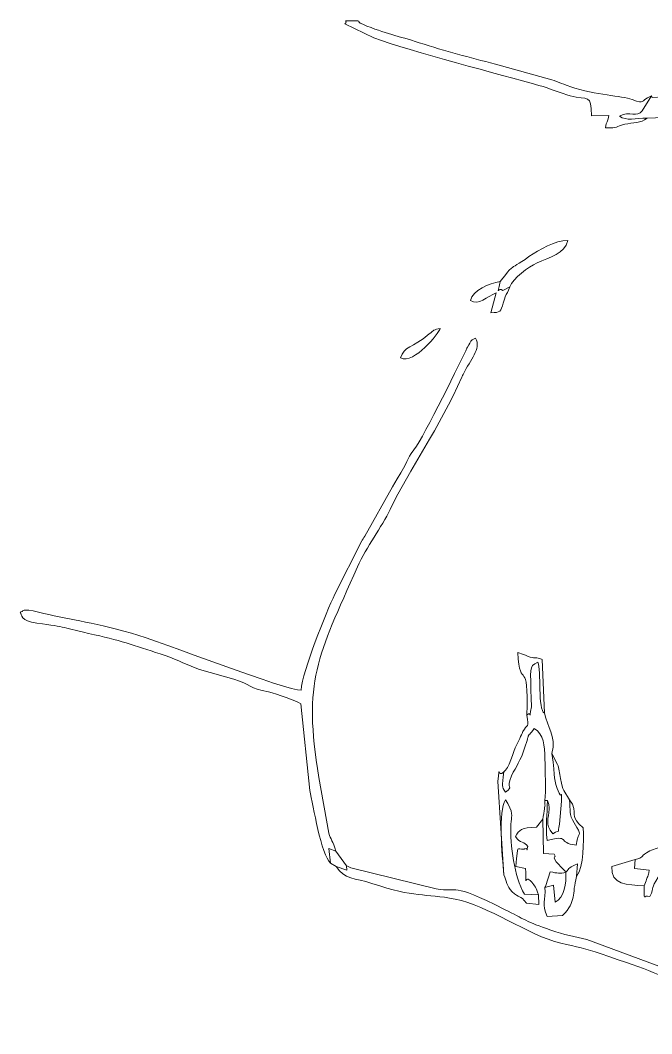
# Model space of a CAD drawing. Header units: millimetres. Extents: x -354 to 179, y -174 to 113.
# Drawn here: x -353.8 to -322.1, y -11.4 to 39.4 of the extents above; entities that cross this region are included whole.
import ezdxf

# ---------------------------------------------------------------- set-up
doc = ezdxf.new("R2010")
doc.units = ezdxf.units.MM
doc.linetypes.add('K5LT32769', pattern=[0])
doc.layers.add('layer 1', color=7, linetype='Continuous')

msp = doc.modelspace()

# ---------------------------------------------------------------- linework, layer by layer
at = {"layer": 'layer 1', "color": 7, "linetype": 'K5LT32769', "lineweight": 18}
for points, knots in [([(-322.305, 34.535), (-322.901, 34.539), (-323.327, 34.373), (-323.701, 34.635), (-323.174, 34.924), (-322.827, 34.538), (-322.551, 34.896), (-322.551, 34.896), (-322.097, 35.654), (-322.097, 35.654), (-322.741, 35.386), (-322.34, 35.218), (-323.055, 35.47), (-323.618, 35.669), (-324.824, 35.662), (-326.184, 36.127), (-326.396, 36.199), (-326.796, 36.348), (-327.093, 36.46), (-327.093, 36.46), (-329.915, 37.251), (-329.915, 37.251), (-331.248, 37.574), (-332.409, 37.896), (-333.746, 38.321), (-334.821, 38.663), (-335.402, 38.755), (-336.584, 39.244), (-337.005, 39.418), (-336.538, 39.41), (-337.061, 39.415), (-337.741, 39.421), (-337.257, 39.445), (-337.485, 39.261), (-337.485, 39.261), (-336.022, 38.566), (-336.022, 38.566), (-334.119, 37.862), (-329.644, 36.716), (-327.736, 36.178), (-327.202, 36.028), (-326.618, 35.775), (-326.17, 35.658), (-325.254, 35.419), (-325.119, 35.789), (-325.102, 34.651), (-325.102, 34.651), (-324.222, 34.663), (-324.222, 34.663), (-324.349, 34.14), (-324.329, 34.454), (-324.397, 34.051), (-323.727, 34.022), (-323.937, 34.123), (-323.435, 34.225), (-322.991, 34.316), (-322.649, 34.278), (-322.305, 34.535)], [0, 0, 0, 0, 0.05, 0.05, 0.05, 0.1, 0.1, 0.1, 0.15, 0.15, 0.15, 0.2, 0.2, 0.2, 0.25, 0.25, 0.25, 0.3, 0.3, 0.3, 0.35, 0.35, 0.35, 0.4, 0.4, 0.4, 0.45, 0.45, 0.45, 0.5, 0.5, 0.5, 0.55, 0.55, 0.55, 0.6, 0.6, 0.6, 0.65, 0.65, 0.65, 0.7, 0.7, 0.7, 0.75, 0.75, 0.75, 0.8, 0.8, 0.8, 0.85, 0.85, 0.85, 0.9, 0.9, 0.9, 1, 1, 1, 1]), ([(-322.056, 35.575), (-322.056, 35.575), (-322.097, 35.654), (-322.097, 35.654), (-322.551, 34.896), (-322.551, 34.896), (-322.827, 34.538), (-323.174, 34.924), (-323.701, 34.635), (-323.327, 34.373), (-322.901, 34.539), (-322.305, 34.535), (-322.305, 34.535), (-321.465, 34.573), (-321.465, 34.573), (-321.325, 34.71), (-321.691, 34.775), (-321.011, 34.704), (-320.887, 34.888), (-320.916, 34.839), (-320.836, 35.135), (-320.836, 35.135), (-321.3, 35.412), (-321.3, 35.412), (-321.427, 35.508), (-321.339, 35.45), (-321.505, 35.605), (-321.505, 35.605), (-322.056, 35.575), (-322.056, 35.575)], [0, 0, 0, 0, 0.090909, 0.090909, 0.181818, 0.181818, 0.181818, 0.272727, 0.272727, 0.272727, 0.363636, 0.363636, 0.363636, 0.454545, 0.454545, 0.454545, 0.545455, 0.545455, 0.545455, 0.636364, 0.636364, 0.636364, 0.727273, 0.727273, 0.727273, 0.818182, 0.818182, 0.818182, 1, 1, 1, 1]), ([(-329.686, 26.339), (-329.861, 25.497), (-329.784, 26.138), (-329.548, 25.889), (-329.548, 25.889), (-329.202, 26.068), (-329.202, 26.068), (-329.037, 26.508), (-328.271, 27.07), (-327.825, 27.275), (-327.197, 27.564), (-326.45, 27.738), (-326.281, 28.393), (-326.948, 28.402), (-327.719, 27.948), (-328.238, 27.588), (-329.401, 26.78), (-328.926, 27.282), (-329.686, 26.339)], [0, 0, 0, 0, 0.142857, 0.142857, 0.142857, 0.285714, 0.285714, 0.285714, 0.428571, 0.428571, 0.428571, 0.571429, 0.571429, 0.571429, 0.714286, 0.714286, 0.714286, 1, 1, 1, 1]), ([(-329.686, 26.339), (-330.245, 26.231), (-331.05, 25.926), (-331.178, 25.382), (-330.741, 25.123), (-330.376, 25.587), (-329.88, 25.763), (-329.88, 25.763), (-330.145, 24.771), (-330.145, 24.771), (-329.681, 24.785), (-329.649, 24.83), (-329.528, 25.255), (-329.345, 25.898), (-329.429, 25.504), (-329.202, 26.068), (-329.202, 26.068), (-329.548, 25.889), (-329.548, 25.889), (-329.784, 26.138), (-329.861, 25.497), (-329.686, 26.339)], [0, 0, 0, 0, 0.125, 0.125, 0.125, 0.25, 0.25, 0.25, 0.375, 0.375, 0.375, 0.5, 0.5, 0.5, 0.625, 0.625, 0.625, 0.75, 0.75, 0.75, 1, 1, 1, 1]), ([(-334.681, 22.506), (-333.987, 22.187), (-332.775, 23.728), (-332.689, 23.987), (-333.031, 23.918), (-333.007, 23.903), (-333.243, 23.707), (-334.135, 22.967), (-334.49, 23.108), (-334.681, 22.506)], [0, 0, 0, 0, 0.25, 0.25, 0.25, 0.5, 0.5, 0.5, 1, 1, 1, 1]), ([(-338.192, -2.841), (-338.192, -2.841), (-338.289, -2.107), (-338.289, -2.107), (-338.289, -2.107), (-337.936, -2.238), (-337.936, -2.238), (-338.08, -1.718), (-338.191, -1.656), (-338.278, -1.338), (-338.278, -1.338), (-338.278, -1.338), (-338.787, 1.463), (-338.787, 1.463), (-339.587, 6.323), (-338.855, 7.489), (-336.843, 12.027), (-336.843, 12.027), (-336.393, 13.042), (-335.633, 14.001), (-335.203, 14.907), (-335.203, 14.907), (-334.241, 16.93), (-332.729, 18.984), (-331.607, 21.542), (-331.607, 21.542), (-331.591, 21.578), (-331.542, 21.679), (-331.525, 21.714), (-331.525, 21.714), (-331.189, 22.41), (-330.613, 22.954), (-330.924, 23.497), (-331.261, 23.329), (-331.067, 23.434), (-331.328, 23.039), (-331.33, 23.035), (-333.249, 19.069), (-333.879, 18.087), (-333.879, 18.087), (-334.152, 17.715), (-334.152, 17.715), (-334.407, 17.311), (-334.342, 17.201), (-335.09, 16.046), (-335.09, 16.046), (-336.479, 13.566), (-336.479, 13.566), (-336.534, 13.476), (-336.611, 13.364), (-336.629, 13.335), (-336.629, 13.335), (-337.983, 10.659), (-337.983, 10.659), (-338.41, 9.717), (-339.609, 6.807), (-339.677, 5.837), (-339.677, 5.837), (-340.253, 5.747), (-346.803, 8.309), (-348.194, 8.7), (-348.194, 8.7), (-350.284, 9.287), (-351.429, 9.4), (-352.859, 9.751), (-352.859, 9.751), (-353.684, 9.953), (-353.663, 9.799), (-353.658, 9.797), (-353.658, 9.797), (-353.639, 9.793), (-353.736, 9.772), (-353.77, 9.752), (-353.704, 9.62), (-353.761, 9.301), (-352.934, 9.195), (-352.934, 9.195), (-351.362, 8.994), (-351.783, 9.016), (-350.04, 8.619), (-350.04, 8.619), (-348.617, 8.295), (-347.867, 8.032), (-346.491, 7.571), (-346.491, 7.571), (-345.867, 7.362), (-345.324, 7.063), (-344.781, 6.877), (-344.781, 6.877), (-344.781, 6.877), (-343.043, 6.393), (-343.043, 6.393), (-342.178, 6.133), (-342.305, 5.928), (-341.31, 5.748), (-341.31, 5.748), (-340.859, 5.666), (-339.957, 5.298), (-339.682, 5.153), (-339.682, 5.153), (-339.682, 5.153), (-339.235, 0.802), (-339.235, 0.802), (-339.074, 0.052), (-338.664, -2.431), (-338.192, -2.841)], [0, 0, 0, 0, 0.032258, 0.032258, 0.032258, 0.064516, 0.064516, 0.064516, 0.096774, 0.096774, 0.096774, 0.096774, 0.129032, 0.129032, 0.129032, 0.16129, 0.16129, 0.16129, 0.16129, 0.193548, 0.193548, 0.193548, 0.193548, 0.225806, 0.225806, 0.225806, 0.225806, 0.258065, 0.258065, 0.258065, 0.258065, 0.290323, 0.290323, 0.290323, 0.322581, 0.322581, 0.322581, 0.354839, 0.354839, 0.354839, 0.387097, 0.387097, 0.387097, 0.419355, 0.419355, 0.419355, 0.451613, 0.451613, 0.451613, 0.483871, 0.483871, 0.483871, 0.516129, 0.516129, 0.516129, 0.548387, 0.548387, 0.548387, 0.548387, 0.580645, 0.580645, 0.580645, 0.580645, 0.612903, 0.612903, 0.612903, 0.612903, 0.645161, 0.645161, 0.645161, 0.645161, 0.677419, 0.677419, 0.677419, 0.709677, 0.709677, 0.709677, 0.709677, 0.741935, 0.741935, 0.741935, 0.741935, 0.774194, 0.774194, 0.774194, 0.774194, 0.806452, 0.806452, 0.806452, 0.806452, 0.83871, 0.83871, 0.83871, 0.870968, 0.870968, 0.870968, 0.870968, 0.903226, 0.903226, 0.903226, 0.903226, 0.935484, 0.935484, 0.935484, 1, 1, 1, 1]), ([(-328.35, 4.578), (-328.063, 4.864), (-328.269, 4.199), (-328.119, 4.995), (-328.087, 5.165), (-328.129, 5.222), (-328.13, 5.377), (-328.136, 6.959), (-328.279, 6.997), (-327.798, 7.24), (-327.616, 6.836), (-327.802, 4.846), (-327.46, 4.682), (-327.46, 4.682), (-327.574, 7.376), (-327.574, 7.376), (-327.942, 7.533), (-327.86, 7.406), (-328.184, 7.497), (-328.351, 7.544), (-328.36, 7.57), (-328.511, 7.629), (-328.511, 7.629), (-328.797, 7.735), (-328.797, 7.735), (-328.691, 5.7), (-328.235, 7.603), (-328.35, 4.578)], [0, 0, 0, 0, 0.1, 0.1, 0.1, 0.2, 0.2, 0.2, 0.3, 0.3, 0.3, 0.4, 0.4, 0.4, 0.5, 0.5, 0.5, 0.6, 0.6, 0.6, 0.7, 0.7, 0.7, 0.8, 0.8, 0.8, 1, 1, 1, 1]), ([(-327.084, 2.666), (-326.854, 3.557), (-327.324, 3.984), (-327.46, 4.682), (-327.46, 4.682), (-327.802, 4.846), (-327.616, 6.836), (-327.798, 7.24), (-328.279, 6.997), (-328.136, 6.959), (-328.13, 5.377), (-328.13, 5.377), (-328.129, 5.222), (-328.087, 5.165), (-328.119, 4.995), (-328.119, 4.995), (-328.269, 4.199), (-328.063, 4.864), (-328.35, 4.578), (-328.218, 3.923), (-328.332, 4.16), (-328.543, 3.758), (-328.61, 3.629), (-328.627, 3.572), (-328.703, 3.41), (-328.703, 3.41), (-328.869, 3.085), (-328.869, 3.085), (-329.005, 2.794), (-329.259, 1.831), (-329.507, 1.748), (-329.578, 0.933), (-329.612, 1.051), (-329.423, 0.719), (-328.962, 1.038), (-329.427, 0.836), (-329.113, 1.533), (-328.866, 2.08), (-328.69, 2.182), (-328.41, 3.073), (-328.153, 3.888), (-328.418, 3.289), (-327.977, 3.921), (-327.504, 3.613), (-327.442, 3.076), (-327.437, 2.38), (-327.437, 2.38), (-327.434, 1.852), (-327.366, 0.755), (-327.443, 0.301), (-327.443, 0.301), (-327.315, 0.296), (-327.315, 0.296), (-327.247, 0.097), (-327.247, 0.097), (-327.242, 0.064), (-327.233, 0.028), (-327.231, -0.01), (-327.231, -0.01), (-327.228, -0.05), (-327.23, -0.081), (-327.23, -0.125), (-327.23, -0.125), (-327.235, -0.649), (-327.462, -0.832), (-327.047, -1.365), (-326.607, -1.092), (-326.824, -1.434), (-326.708, -0.882), (-326.708, -0.882), (-326.708, -0.882), (-326.61, 0.264), (-326.61, 0.264), (-326.62, 0.932), (-326.577, 0.352), (-326.715, 0.666), (-327.047, 1.417), (-326.895, 1.302), (-327.084, 2.666)], [0, 0, 0, 0, 0.04, 0.04, 0.04, 0.04, 0.08, 0.08, 0.08, 0.12, 0.12, 0.12, 0.12, 0.16, 0.16, 0.16, 0.16, 0.2, 0.2, 0.2, 0.24, 0.24, 0.24, 0.28, 0.28, 0.28, 0.32, 0.32, 0.32, 0.36, 0.36, 0.36, 0.4, 0.4, 0.4, 0.44, 0.44, 0.44, 0.48, 0.48, 0.48, 0.52, 0.52, 0.52, 0.56, 0.56, 0.56, 0.56, 0.6, 0.6, 0.6, 0.64, 0.64, 0.68, 0.68, 0.68, 0.72, 0.72, 0.72, 0.72, 0.76, 0.76, 0.76, 0.76, 0.8, 0.8, 0.8, 0.84, 0.84, 0.84, 0.84, 0.88, 0.88, 0.88, 0.92, 0.92, 0.92, 1, 1, 1, 1]), ([(-329.507, 1.748), (-329.83, 1.395), (-329.69, 2.231), (-329.798, 1.249), (-329.798, 1.249), (-329.798, 1.249), (-329.496, -3.428), (-329.496, -3.428), (-329.597, -2.388), (-329.774, -0.241), (-329.423, 0.334), (-329.423, 0.334), (-329.295, 0.146), (-329.295, 0.146), (-328.982, -0.473), (-329.137, -0.479), (-329.148, -0.878), (-329.148, -0.878), (-329.177, -1.966), (-328.994, -3.496), (-328.459, -4.4), (-328.459, -4.4), (-327.752, -4.434), (-327.752, -4.434), (-327.909, -4.016), (-327.921, -4.015), (-328.102, -3.792), (-328.497, -3.306), (-328.369, -4.31), (-328.407, -3.102), (-328.407, -3.102), (-328.89, -3.003), (-328.89, -3.003), (-328.779, -1.757), (-328.892, -2.215), (-328.484, -2.133), (-328.484, -2.133), (-328.474, -2.131), (-328.439, -2.124), (-328.429, -2.121), (-328.188, -2.034), (-328.449, -2.372), (-328.298, -2.003), (-328.44, -1.736), (-328.702, -1.865), (-328.922, -1.502), (-328.738, -1.17), (-328.617, -1.058), (-327.867, -1.028), (-327.867, -1.028), (-327.538, -0.626), (-327.538, -0.626), (-327.522, -0.488), (-327.471, -0.197), (-327.464, -0.133), (-327.464, -0.133), (-327.431, 0.148), (-327.427, -0.096), (-327.443, 0.301), (-327.443, 0.301), (-327.366, 0.755), (-327.434, 1.852), (-327.437, 2.38), (-327.437, 2.38), (-327.442, 3.076), (-327.504, 3.613), (-327.977, 3.921), (-328.418, 3.289), (-328.153, 3.888), (-328.41, 3.073), (-328.69, 2.182), (-328.866, 2.08), (-329.113, 1.533), (-329.427, 0.836), (-328.962, 1.038), (-329.423, 0.719), (-329.612, 1.051), (-329.578, 0.933), (-329.507, 1.748)], [0, 0, 0, 0, 0.04, 0.04, 0.04, 0.04, 0.08, 0.08, 0.08, 0.12, 0.12, 0.12, 0.16, 0.16, 0.16, 0.2, 0.2, 0.2, 0.2, 0.24, 0.24, 0.24, 0.28, 0.28, 0.28, 0.32, 0.32, 0.32, 0.36, 0.36, 0.36, 0.4, 0.4, 0.4, 0.44, 0.44, 0.44, 0.44, 0.48, 0.48, 0.48, 0.52, 0.52, 0.52, 0.56, 0.56, 0.56, 0.6, 0.6, 0.6, 0.64, 0.64, 0.64, 0.68, 0.68, 0.68, 0.68, 0.72, 0.72, 0.72, 0.72, 0.76, 0.76, 0.76, 0.76, 0.8, 0.8, 0.8, 0.84, 0.84, 0.84, 0.88, 0.88, 0.88, 0.92, 0.92, 0.92, 1, 1, 1, 1]), ([(-326.205, 0.344), (-326.507, 0.859), (-326.521, 0.714), (-326.652, 1.403), (-326.704, 1.68), (-326.737, 1.919), (-326.8, 2.107), (-326.8, 2.107), (-327.084, 2.666), (-327.084, 2.666), (-326.895, 1.302), (-327.047, 1.417), (-326.715, 0.666), (-326.577, 0.352), (-326.62, 0.932), (-326.61, 0.264), (-326.61, 0.264), (-326.708, -0.882), (-326.708, -0.882), (-326.824, -1.434), (-326.607, -1.092), (-327.047, -1.365), (-327.462, -0.832), (-327.235, -0.649), (-327.23, -0.125), (-327.23, -0.081), (-327.228, -0.05), (-327.231, -0.01), (-327.233, 0.028), (-327.242, 0.064), (-327.247, 0.097), (-327.247, 0.097), (-327.315, 0.296), (-327.315, 0.296), (-327.324, -0.474), (-327.407, -0.822), (-327.329, -1.709), (-326.129, -1.384), (-326.852, -1.83), (-325.872, -1.933), (-325.728, -1.091), (-325.535, -1.565), (-325.975, -0.821), (-326.244, -0.366), (-326.143, -0.224), (-326.205, 0.344)], [0, 0, 0, 0, 0.0625, 0.0625, 0.0625, 0.125, 0.125, 0.125, 0.1875, 0.1875, 0.1875, 0.25, 0.25, 0.25, 0.3125, 0.3125, 0.3125, 0.375, 0.375, 0.375, 0.4375, 0.4375, 0.4375, 0.5, 0.5, 0.5, 0.5625, 0.5625, 0.5625, 0.625, 0.625, 0.625, 0.6875, 0.6875, 0.6875, 0.75, 0.75, 0.75, 0.8125, 0.8125, 0.8125, 0.875, 0.875, 0.875, 1, 1, 1, 1]), ([(-329.496, -3.428), (-329.341, -3.737), (-329.386, -3.972), (-329.078, -4.276), (-328.728, -4.62), (-328.691, -4.394), (-328.369, -4.854), (-328.369, -4.854), (-327.748, -4.92), (-327.748, -4.92), (-327.752, -4.434), (-327.752, -4.434), (-328.459, -4.4), (-328.459, -4.4), (-328.994, -3.496), (-329.177, -1.966), (-329.148, -0.878), (-329.137, -0.479), (-328.982, -0.473), (-329.295, 0.146), (-329.295, 0.146), (-329.423, 0.334), (-329.423, 0.334), (-329.774, -0.241), (-329.597, -2.388), (-329.496, -3.428)], [0, 0, 0, 0, 0.1, 0.1, 0.1, 0.2, 0.2, 0.2, 0.3, 0.3, 0.4, 0.4, 0.5, 0.5, 0.5, 0.6, 0.6, 0.6, 0.7, 0.7, 0.7, 0.8, 0.8, 0.8, 1, 1, 1, 1]), ([(-326.205, 0.344), (-326.143, -0.224), (-326.244, -0.366), (-325.975, -0.821), (-325.535, -1.565), (-325.728, -1.091), (-325.872, -1.933), (-326.852, -1.83), (-326.129, -1.384), (-327.329, -1.709), (-327.407, -0.822), (-327.324, -0.474), (-327.315, 0.296), (-327.315, 0.296), (-327.443, 0.301), (-327.443, 0.301), (-327.427, -0.096), (-327.431, 0.148), (-327.464, -0.133), (-327.471, -0.197), (-327.522, -0.488), (-327.538, -0.626), (-327.538, -0.626), (-327.516, -2.359), (-327.516, -2.359), (-326.966, -2.394), (-326.966, -2.394), (-326.953, -2.434), (-326.91, -2.493), (-326.943, -2.513), (-327.135, -2.625), (-326.456, -3.163), (-326.387, -3.297), (-326.19, -3.083), (-326.235, -3.049), (-325.807, -2.878), (-325.807, -2.878), (-325.849, -3.502), (-325.849, -3.502), (-325.468, -2.977), (-325.494, -1.776), (-325.515, -1.067), (-326.209, -0.447), (-325.814, -0.56), (-326.058, 0.112), (-326.058, 0.112), (-326.205, 0.344), (-326.205, 0.344)], [0, 0, 0, 0, 0.058824, 0.058824, 0.058824, 0.117647, 0.117647, 0.117647, 0.176471, 0.176471, 0.176471, 0.235294, 0.235294, 0.235294, 0.294118, 0.294118, 0.294118, 0.352941, 0.352941, 0.352941, 0.411765, 0.411765, 0.411765, 0.470588, 0.470588, 0.529412, 0.529412, 0.529412, 0.588235, 0.588235, 0.588235, 0.647059, 0.647059, 0.647059, 0.705882, 0.705882, 0.705882, 0.764706, 0.764706, 0.764706, 0.823529, 0.823529, 0.823529, 0.882353, 0.882353, 0.882353, 1, 1, 1, 1]), ([(-321.585, -2.032), (-321.893, -2.112), (-322.115, -2.177), (-322.346, -2.327), (-322.647, -2.521), (-322.475, -2.544), (-322.904, -2.658), (-322.904, -2.658), (-322.939, -3.1), (-322.939, -3.1), (-322.207, -3.186), (-322.207, -3.186), (-322.23, -3.444), (-322.241, -3.389), (-322.28, -3.508), (-322.291, -3.541), (-322.306, -3.575), (-322.318, -3.611), (-322.332, -3.651), (-322.348, -3.686), (-322.361, -3.724), (-322.361, -3.724), (-322.452, -3.977), (-322.452, -3.977), (-322.442, -4.852), (-322.526, -4.399), (-322.171, -4.511), (-321.916, -3.988), (-322.159, -4.141), (-321.748, -3.548), (-321.534, -3.24), (-321.379, -2.894), (-321.246, -2.577), (-321.246, -2.577), (-321.743, -2.713), (-321.743, -2.713), (-321.697, -2.371), (-321.675, -2.274), (-321.585, -2.032)], [0, 0, 0, 0, 0.071429, 0.071429, 0.071429, 0.142857, 0.142857, 0.142857, 0.214286, 0.214286, 0.285714, 0.285714, 0.285714, 0.357143, 0.357143, 0.357143, 0.428571, 0.428571, 0.428571, 0.5, 0.5, 0.5, 0.571429, 0.571429, 0.571429, 0.642857, 0.642857, 0.642857, 0.714286, 0.714286, 0.714286, 0.785714, 0.785714, 0.785714, 0.857143, 0.857143, 0.857143, 1, 1, 1, 1]), ([(-337.936, -2.238), (-337.936, -2.238), (-338.289, -2.107), (-338.289, -2.107), (-338.192, -2.841), (-338.192, -2.841), (-337.913, -3.003), (-337.913, -3.003), (-337.379, -3.199), (-337.379, -3.199), (-337.398, -2.975), (-337.398, -2.975), (-337.936, -2.238), (-337.936, -2.238)], [0, 0, 0, 0, 0.142857, 0.142857, 0.285714, 0.285714, 0.428571, 0.428571, 0.571429, 0.571429, 0.714286, 0.714286, 1, 1, 1, 1]), ([(-307.426, -11.056), (-308.267, -10.911), (-307.703, -10.625), (-308.415, -10.467), (-308.415, -10.467), (-308.728, -10.398), (-309.375, -10.473), (-309.744, -10.461), (-309.744, -10.461), (-308.63, -10.133), (-307.946, -10.62), (-307.838, -10.004), (-307.838, -10.004), (-308.309, -10.139), (-308.949, -10.118), (-309.541, -10.144), (-309.541, -10.144), (-310.279, -10.27), (-312.806, -10.509), (-313.542, -10.427), (-313.542, -10.427), (-314.424, -10.328), (-314.337, -10.199), (-315.415, -10.213), (-315.415, -10.213), (-317.355, -10.239), (-318.942, -9.423), (-320.496, -8.452), (-320.496, -8.452), (-325.331, -6.677), (-325.331, -6.677), (-325.929, -6.532), (-326.476, -6.427), (-327.138, -6.2), (-327.138, -6.2), (-328.387, -5.771), (-328.478, -5.659), (-329.46, -5.161), (-332.272, -3.737), (-331.715, -4.359), (-332.9, -4.126), (-332.9, -4.126), (-332.9, -4.126), (-337.177, -3.069), (-337.177, -3.069), (-337.207, -3.059), (-337.36, -2.991), (-337.398, -2.975), (-337.398, -2.975), (-337.379, -3.199), (-337.379, -3.199), (-337.379, -3.199), (-337.913, -3.003), (-337.913, -3.003), (-337.51, -3.67), (-336.979, -3.572), (-336.119, -3.859), (-336.119, -3.859), (-333.93, -4.588), (-333.509, -4.348), (-331.937, -4.642), (-331.937, -4.642), (-330.327, -4.943), (-328.295, -6.457), (-326.635, -6.854), (-326.635, -6.854), (-325.86, -7.039), (-325.353, -7.133), (-324.666, -7.372), (-324.666, -7.372), (-321.949, -8.317), (-321.996, -8.233), (-319.505, -9.58), (-318.987, -9.86), (-318.337, -10.022), (-317.69, -10.273), (-317.69, -10.273), (-315.725, -11.038), (-315.83, -10.679), (-314.672, -10.853), (-314.672, -10.853), (-311.802, -11.285), (-313.993, -10.927), (-311.419, -10.842), (-311.419, -10.842), (-306.103, -10.668), (-309.341, -10.888), (-307.204, -11.397), (-307.204, -11.397), (-307.228, -11.36), (-307.254, -11.311), (-307.272, -11.282), (-307.288, -11.258), (-307.318, -11.208), (-307.333, -11.184), (-307.349, -11.158), (-307.398, -11.087), (-307.426, -11.056)], [0, 0, 0, 0, 0.035714, 0.035714, 0.035714, 0.035714, 0.071429, 0.071429, 0.071429, 0.071429, 0.107143, 0.107143, 0.107143, 0.107143, 0.142857, 0.142857, 0.142857, 0.142857, 0.178571, 0.178571, 0.178571, 0.178571, 0.214286, 0.214286, 0.214286, 0.214286, 0.25, 0.25, 0.25, 0.285714, 0.285714, 0.285714, 0.321429, 0.321429, 0.321429, 0.321429, 0.357143, 0.357143, 0.357143, 0.392857, 0.392857, 0.392857, 0.392857, 0.428571, 0.428571, 0.428571, 0.464286, 0.464286, 0.464286, 0.5, 0.5, 0.5, 0.535714, 0.535714, 0.535714, 0.571429, 0.571429, 0.571429, 0.571429, 0.607143, 0.607143, 0.607143, 0.607143, 0.642857, 0.642857, 0.642857, 0.642857, 0.678571, 0.678571, 0.678571, 0.678571, 0.714286, 0.714286, 0.714286, 0.75, 0.75, 0.75, 0.75, 0.785714, 0.785714, 0.785714, 0.785714, 0.821429, 0.821429, 0.821429, 0.821429, 0.857143, 0.857143, 0.857143, 0.857143, 0.892857, 0.892857, 0.892857, 0.928571, 0.928571, 0.928571, 1, 1, 1, 1]), ([(-326.387, -3.297), (-326.352, -3.826), (-326.471, -4.572), (-326.922, -4.798), (-326.922, -4.798), (-327.006, -3.944), (-327.006, -3.944), (-327.44, -4.058), (-327.44, -4.058), (-327.385, -4.725), (-327.611, -4.882), (-327.324, -5.508), (-327.324, -5.508), (-326.548, -5.472), (-326.548, -5.472), (-325.847, -4.711), (-326.092, -4.441), (-325.849, -3.502), (-325.849, -3.502), (-325.807, -2.878), (-325.807, -2.878), (-326.235, -3.049), (-326.19, -3.083), (-326.387, -3.297)], [0, 0, 0, 0, 0.111111, 0.111111, 0.111111, 0.222222, 0.222222, 0.333333, 0.333333, 0.333333, 0.444444, 0.444444, 0.444444, 0.555556, 0.555556, 0.555556, 0.666667, 0.666667, 0.666667, 0.777778, 0.777778, 0.777778, 1, 1, 1, 1]), ([(-322.904, -2.658), (-322.904, -2.658), (-324.074, -3.003), (-324.074, -3.003), (-324.146, -3.942), (-323.315, -3.92), (-322.452, -3.977), (-322.452, -3.977), (-322.361, -3.724), (-322.361, -3.724), (-322.348, -3.686), (-322.332, -3.651), (-322.318, -3.611), (-322.306, -3.575), (-322.291, -3.541), (-322.28, -3.508), (-322.241, -3.389), (-322.23, -3.444), (-322.207, -3.186), (-322.207, -3.186), (-322.939, -3.1), (-322.939, -3.1), (-322.904, -2.658), (-322.904, -2.658)], [0, 0, 0, 0, 0.111111, 0.111111, 0.111111, 0.222222, 0.222222, 0.222222, 0.333333, 0.333333, 0.333333, 0.444444, 0.444444, 0.444444, 0.555556, 0.555556, 0.555556, 0.666667, 0.666667, 0.666667, 0.777778, 0.777778, 1, 1, 1, 1]), ([(-327.44, -4.058), (-327.44, -4.058), (-327.006, -3.944), (-327.006, -3.944), (-326.922, -4.798), (-326.922, -4.798), (-326.471, -4.572), (-326.352, -3.826), (-326.387, -3.297), (-326.683, -3.389), (-326.802, -3.339), (-327.177, -3.273), (-327.177, -3.273), (-327.387, -3.958), (-327.387, -3.958), (-327.399, -3.982), (-327.424, -4.023), (-327.44, -4.058)], [0, 0, 0, 0, 0.142857, 0.142857, 0.285714, 0.285714, 0.285714, 0.428571, 0.428571, 0.428571, 0.571429, 0.571429, 0.571429, 0.714286, 0.714286, 0.714286, 1, 1, 1, 1])]:
    msp.add_open_spline(points, degree=3, knots=knots, dxfattribs=at)

doc.saveas('drawing.dxf')
